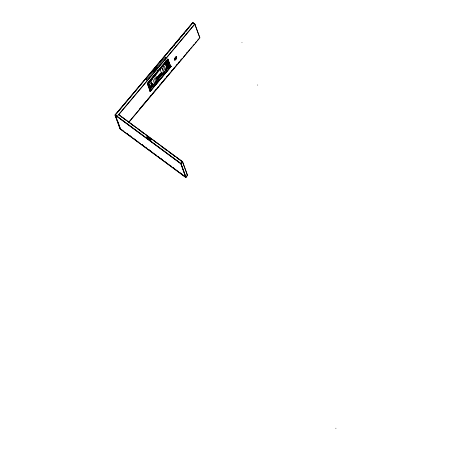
<?xml version="1.0" encoding="UTF-8"?>
<svg xmlns="http://www.w3.org/2000/svg" width="451" height="451" viewBox="0 0 451 451"><rect width="100%" height="100%" fill="white"/><g stroke="black" fill="none" stroke-linecap="round" stroke-linejoin="round"><path stroke-width="0.68" d="M176.724 57.959L174.819 60.225L174.323 58.855L176.228 56.584L176.724 57.959L174.819 60.225M152.449 78.953L152.359 78.705M161.802 67.83L161.712 67.582M187.447 175.54L182.48 161.819L118.607 114.571L182.61 161.661L187.577 175.383L185.812 177.485L119.966 128.772L114.999 115.05L192.836 22.606M115.287 115.135L192.977 22.713L194.888 24.439M159.975 62.272L160.883 61.195M169.491 50.952L170.399 49.875M171.758 48.257L172.665 47.18M174.024 45.562L174.932 44.486M176.29 42.868L177.649 41.25M178.557 40.173L179.915 38.555M181.274 36.937L182.181 35.86M183.54 34.242L184.448 33.165M185.806 31.547L187.165 29.929M146.389 79.827L165.376 57.243M117.159 116.296L194.736 24.01L199.861 37.85L128.845 122.334M118.901 114.531L194.894 24.128L192.757 22.55L114.999 115.05L180.845 163.758L185.812 177.485M152.94 76.078L153.334 75.61M157.157 71.061L157.557 70.593M165.596 61.02L165.991 60.552M150.668 88.762L148.542 82.883L151.147 89.597L150.222 90.696L147.336 83.204L167.772 58.895L170.658 66.382L169.739 67.481L167.366 61.421M150.222 90.696L147.578 83.384L168.014 59.07M156.948 72.882L147.618 83.982L147.855 84.157L168.296 59.848L168.054 59.673L170.658 66.382M165.387 62.841L166.278 61.787M148.424 83.074L157.399 72.397M167.276 60.648L169.429 67.379L170.687 65.891L171.132 66.331L150.172 91.265L171.081 66.19M148.571 83.057L151.186 79.945M164.711 63.862L165.579 62.824M148.605 83.142L151.22 80.036M164.739 63.946L165.613 62.909M149.292 85.053L151.88 81.851M165.432 65.857L166.21 64.685M156.277 78.198L157.173 77.132M158.515 75.537L159.857 73.936M156.396 78.288L157.743 76.687M158.634 75.621L159.981 74.026M156.108 78.936L161.481 72.549M156.677 78.491L161.599 72.634M150.724 85.825L152.472 83.723M156.779 78.621L161.582 72.91M150.02 86.953L152.635 83.841M166.154 67.757L167.028 66.72L165.647 62.903M150.138 87.043L152.754 83.931M166.278 67.847L167.146 66.81L165.54 62.356M150.29 87.116L152.788 84.14M166.289 68.078L167.541 66.59L167.141 66.297M149.952 87.669L153.126 83.897M156.751 79.585L162.636 72.577M166.261 68.27L167.62 66.652L165.861 61.793M176.189 56.832L176.696 58.117L176.189 56.832L174.323 58.855M150.375 87.624L153.064 84.422M157.106 79.613L162.495 73.203M166.086 68.935L168.33 66.263L166.566 61.381M175.343 58.529L175.76 58.027L175.495 58.951L175.371 58.512M150.363 88.526L153.526 84.76M154.428 83.683L163.02 73.468M163.922 72.391L168.894 66.477M150.865 88.131L153.577 84.901M157.647 80.064L163.07 73.609M167.141 68.772L168.95 66.618M175.986 59.109L176.155 58.731L175.529 58.641L175.986 59.109L175.462 58.461L175.676 58.207L176.2 58.855M149.771 90.972L150.972 89.337L148.526 82.589M170.602 66.19L170.968 66.72L150.268 91.344L150.144 90.989L152.731 87.956M153.289 87.246L154.981 85.278M155.544 84.568L157.681 82.065M158.245 81.355L159.93 79.393M160.494 78.677L162.631 76.18M162.743 76.005L164.88 73.502M164.993 73.327L167.129 70.824M167.693 70.114L169.83 67.616M169.942 67.436L170.844 66.37M120.366 128.715L115.495 115.546M139.359 109.215L146.609 100.59M147.516 99.513L148.875 97.895M149.783 96.818L151.141 95.2M152.049 94.124L156.125 89.27M157.033 88.193L158.391 86.575M159.299 85.498L160.657 83.88M161.559 82.804L162.924 81.186M163.826 80.109L165.19 78.491M166.549 76.873L167.451 75.796M168.815 74.178L169.717 73.101M171.076 71.483L172.44 69.866M173.798 68.248L174.706 67.171M176.065 65.553L176.967 64.476M178.331 62.858L179.233 61.781M180.592 60.163L181.499 59.087M186.77 52.812L187.165 52.344M128.558 122.362L182.486 58.218M183.388 57.142L189.736 49.593M190.638 48.516L192.002 46.898M192.904 45.822L194.263 44.204M195.17 43.127L196.529 41.509M197.437 40.432L198.795 38.814M241.995 42.608L241.945 42.591M180.845 163.758L182.61 161.661M181.105 163.758L182.554 162.033M181.184 163.967L182.632 162.242M257.538 85.07L257.707 85.002M335.877 428.411L335.888 428.23M164.654 64.081L164.936 64.104M155.302 75.204L155.319 74.753M119.966 128.772L185.88 177.406L180.913 163.679L115.146 115.028M164.012 71.703L165.275 72.233L165.32 71.619M156.751 81.062L157.765 81.496L157.596 81.045M153.814 82.415L155.922 83.356L155.967 82.747M165.229 69.465L167.118 70.373L166.949 69.916M152.624 84.309L154.563 85.002M163.397 72.763L164.576 73.242L163.961 72.363M154.039 83.892L155.223 84.371L154.608 83.491M164.936 70.452L166.346 71.123L165.63 70.102M154.84 81.135L156.993 82.251L156.277 81.231M193.056 22.922L194.815 24.224M174.971 60.062L174.52 58.822L176.228 56.584M164.497 56.589L166.256 57.891M167.129 60.767L169.739 67.481M171.132 66.331L170.687 65.891M169.429 67.379L168.635 66.793L166.752 61.59M145.51 79.179L147.268 80.475M150.144 90.989L149.901 90.814L150.031 91.17M149.721 90.831L150.268 91.344M122.018 117.249L126.032 120.22M129.939 123.106L134.511 126.489M137.296 128.546L141.856 131.923M145.216 134.409L148.644 136.941M153.137 140.267L157.123 143.215M161.058 146.13L166.165 149.907M168.978 151.987L172.947 154.924M176.899 157.844L179.729 159.942M121.877 117.299L122.356 117.655M141.332 131.692L143.593 133.366M149.253 137.549L150.386 138.389M165.094 149.27L166.227 150.104M173.579 155.544L174.712 156.384M180.372 160.567L181.499 161.407M115.259 114.892L181.026 163.544L185.998 177.266L180.338 173.083M186.889 174.977L187.368 175.332L185.919 177.057L185.44 176.702M126.517 133.107L127.644 133.947M130.271 135.892L130.751 136.247M133.304 138.13L135.565 139.804M141.789 144.41L142.922 145.245M145.605 147.235L146.085 147.59M148.576 149.433L151.406 151.525M155.832 154.794L156.311 155.15M157.63 156.131L158.763 156.965M160.939 158.577L161.419 158.932M164.418 161.154L166.684 162.822M171.166 166.137L171.645 166.492M172.908 167.428L174.041 168.268M180.259 172.868L182.525 174.543M120.936 129.138L123.76 131.23M126.59 133.321L131.681 137.087M135.075 139.601L139.038 142.527M141.868 144.624L146.958 148.39M148.655 149.642L154.879 154.248M159.406 157.596L162.8 160.105M166.194 162.619L171.854 166.802M172.981 167.642L178.641 171.825M163.662 73.586L163.984 74.144L161.368 72.831L160.144 69.358M153.565 76.428L153.723 76.783M165.788 69.679L164.373 66.128M164.581 69.572L163.279 66.145M156.429 80.808L155.02 77.251M155.229 80.695L154.315 78.356M163.448 70.604L162.58 68.214M162.089 68.332L163.702 72.955M194.894 24.128L199.861 37.85M175.738 58.078L175.879 58.472M167.738 61.663L168.409 63.512M166.949 61.359L168.832 66.556M167.028 63.58L167.828 65.79M167.022 63.839L167.687 65.688M165.945 64.059L166.639 65.964M165.827 63.969L166.52 65.874M152.562 78.468L153.83 81.738M150.634 80.667L151.846 84.681L150.465 80.864M148.526 83.632L149.36 85.679M149.867 87.331L150.538 89.18M147.342 83.801L149.709 90.347M117.683 121.308L118.946 124.797M119.583 126.545L120.293 128.507M115.383 115.681L120.113 128.749M155.832 75.791L156.232 76.924M153.622 71.568C151.474 70.655 154.479 72.397 153.622 71.568M151.367 139.601C149.349 139.957 150.465 140.994 151.525 139.596L150.775 139.387L151.367 139.601M148.92 137.544L148.486 138.874L148.469 138.361L147.516 138.158L148.92 137.544M148.65 137.859L148.52 138.22L148.165 137.961L148.751 137.594L148.65 137.859M147.776 136.698L147.268 137.747C149.123 137.42 146.631 135.294 146.631 137.273L147.776 136.698M153.712 70.057L153.182 70.694L153.723 70.283L154.637 70.959L153.712 70.057M154.377 69.268L153.842 69.905L154.389 69.493L155.302 70.17L154.377 69.268M154.592 69.014C157.641 71.506 154.473 66.872 155.364 68.699L154.592 69.014M155.623 67.791L156.317 68.969L155.713 67.96L156.796 68.394L156.238 67.334L157.416 67.656L156.153 67.16L156.739 68.219L155.623 67.791M155.443 68.823L155.155 69.166L155.809 69.358L155.443 68.823M149.444 137.933L148.593 138.953L149.236 139.432L148.83 138.936L149.444 137.933M150.251 138.53L149.394 139.551L150.042 140.03L149.636 139.528L150.251 138.53"/></g></svg>
